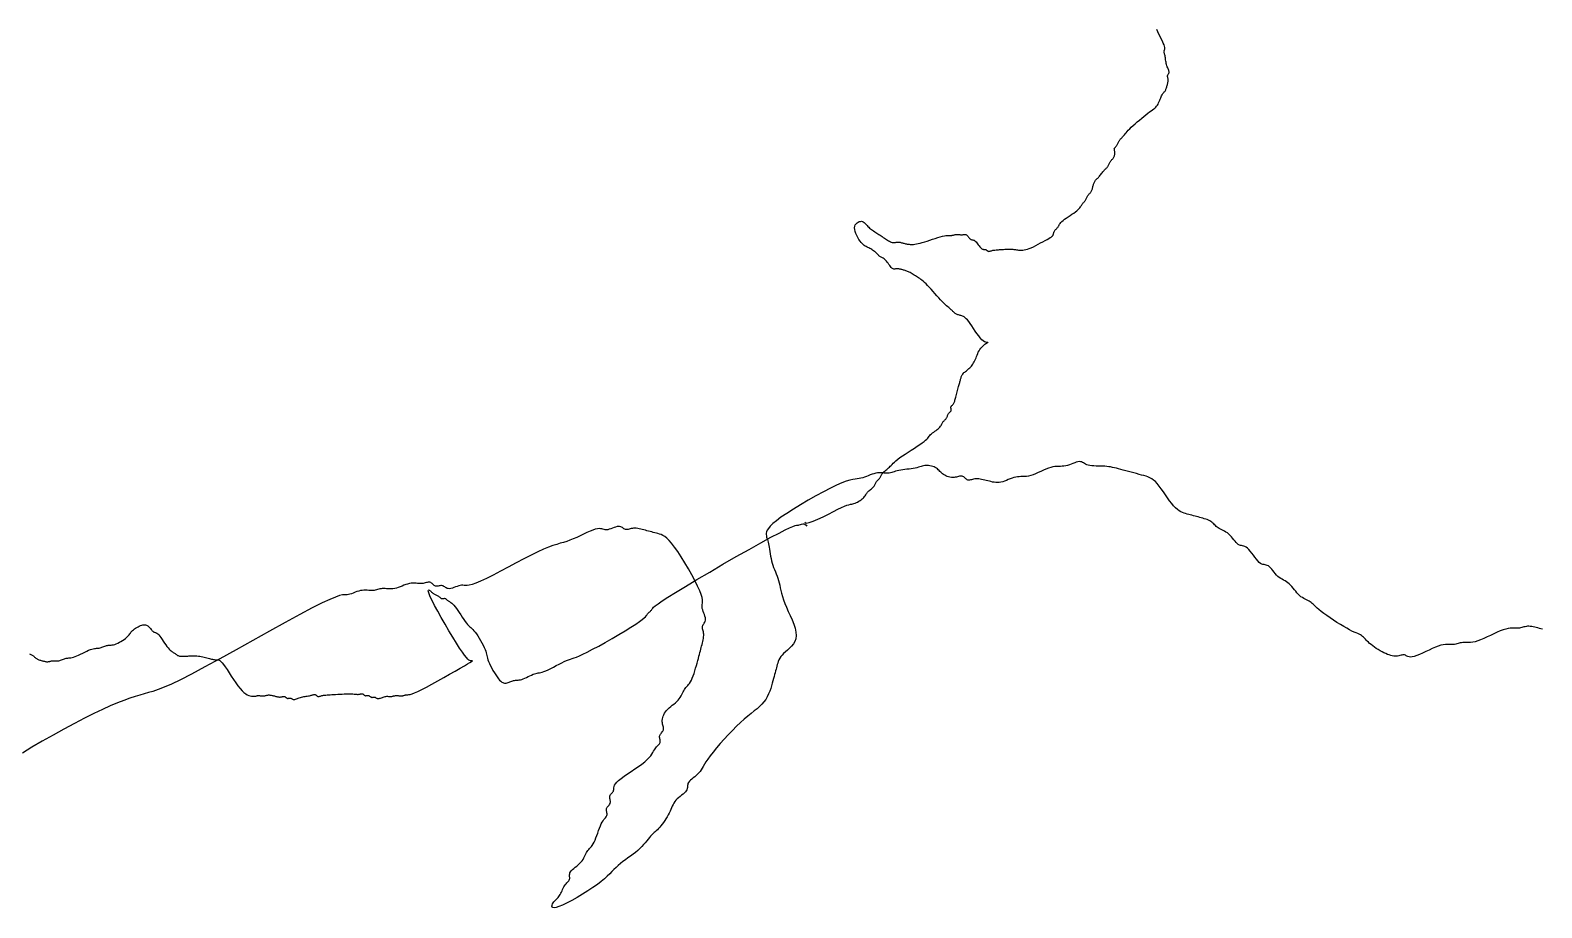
# Model space of a CAD drawing. Header units: metres. Extents: x 99558 to 100592, y 49739 to 50255.
# Drawn here: x 100022.485 to 100023.803, y 50072.395 to 50073.16 of the extents above; entities that cross this region are included whole.
import ezdxf

# ---------------------------------------------------------------- set-up
doc = ezdxf.new("R2010")
doc.units = ezdxf.units.M
doc.header["$MEASUREMENT"] = 0
doc.layers.add('Vegetation', color=100, linetype='Continuous')

# ---------------------------------------------------------------- blocks, each defined once
blk = doc.blocks.new('TREE-01')
for points in [[(5.233, -68.182), (5.321, -68.314), (5.562, -68.415), (5.922, -68.488), (6.367, -68.541), (6.861, -68.577), (7.372, -68.604), (7.863, -68.626), (8.301, -68.649), (8.66, -68.677), (8.943, -68.709), (9.164, -68.745), (9.335, -68.782), (9.469, -68.819), (9.577, -68.855), (9.673, -68.888), (9.769, -68.915), (9.874, -68.937), (9.99, -68.953), (10.111, -68.962), (10.236, -68.965), (10.36, -68.962), (10.482, -68.953), (10.597, -68.937), (10.703, -68.915), (10.797, -68.888), (10.881, -68.855), (10.957, -68.819), (11.028, -68.782), (11.095, -68.745), (11.162, -68.709), (11.231, -68.677), (11.303, -68.649), (11.381, -68.627), (11.463, -68.609), (11.549, -68.595), (11.636, -68.582), (11.724, -68.569), (11.809, -68.555), (11.892, -68.538), (11.97, -68.516), (12.042, -68.488), (12.108, -68.455), (12.17, -68.419), (12.228, -68.382), (12.283, -68.345), (12.336, -68.309), (12.387, -68.277), (12.437, -68.249), (12.487, -68.227), (12.537, -68.209), (12.587, -68.195), (12.637, -68.182), (12.687, -68.17), (12.737, -68.155), (12.787, -68.138), (12.837, -68.116), (12.887, -68.088), (12.938, -68.055), (12.991, -68.02), (13.045, -67.982), (13.103, -67.945), (13.165, -67.91), (13.232, -67.877), (13.304, -67.849), (13.382, -67.827), (13.465, -67.81), (13.554, -67.795), (13.646, -67.782), (13.741, -67.77), (13.839, -67.755), (13.938, -67.738), (14.038, -67.716), (14.139, -67.688), (14.244, -67.655), (14.359, -67.62), (14.488, -67.583), (14.636, -67.545), (14.807, -67.51), (15.006, -67.477), (15.238, -67.449), (15.506, -67.427), (15.8, -67.41), (16.112, -67.395), (16.431, -67.383), (16.746, -67.37), (17.049, -67.356), (17.328, -67.338), (17.573, -67.316), (17.777, -67.288), (17.945, -67.256), (18.083, -67.22), (18.198, -67.183), (18.298, -67.145), (18.389, -67.11), (18.478, -67.077), (18.573, -67.049), (18.679, -67.027), (18.794, -67.01), (18.916, -66.995), (19.04, -66.983), (19.165, -66.97), (19.286, -66.956), (19.402, -66.938), (19.507, -66.916), (19.601, -66.888), (19.684, -66.856), (19.758, -66.82), (19.824, -66.783), (19.884, -66.746), (19.939, -66.71), (19.991, -66.677), (20.041, -66.649), (20.091, -66.627), (20.141, -66.61), (20.191, -66.596), (20.241, -66.583), (20.291, -66.57), (20.341, -66.556), (20.391, -66.538), (20.441, -66.516), (20.491, -66.488), (20.541, -66.456), (20.591, -66.42), (20.641, -66.383), (20.691, -66.346), (20.741, -66.31), (20.791, -66.277), (20.841, -66.25), (20.891, -66.227), (20.94, -66.21), (20.988, -66.196), (21.033, -66.183), (21.075, -66.17), (21.113, -66.156), (21.147, -66.138), (21.175, -66.116), (21.197, -66.088), (21.214, -66.056), (21.229, -66.02), (21.242, -65.983), (21.254, -65.946), (21.269, -65.91), (21.286, -65.878), (21.308, -65.85), (21.336, -65.828), (21.37, -65.81), (21.408, -65.796), (21.45, -65.783), (21.495, -65.77), (21.543, -65.756), (21.592, -65.739), (21.642, -65.716), (21.692, -65.688), (21.743, -65.654), (21.795, -65.613), (21.85, -65.566), (21.908, -65.513), (21.97, -65.454), (22.037, -65.388), (22.109, -65.317), (22.187, -65.239), (22.269, -65.156), (22.355, -65.071), (22.442, -64.983), (22.53, -64.896), (22.615, -64.81), (22.698, -64.728), (22.776, -64.65), (22.848, -64.578), (22.914, -64.512), (22.976, -64.45), (23.034, -64.392), (23.089, -64.337), (23.142, -64.285), (23.193, -64.234), (23.243, -64.184), (23.293, -64.134), (23.344, -64.085), (23.396, -64.037), (23.451, -63.992), (23.509, -63.95), (23.571, -63.912), (23.638, -63.878), (23.71, -63.85), (23.788, -63.828), (23.871, -63.811), (23.959, -63.796), (24.051, -63.784), (24.147, -63.771), (24.244, -63.757), (24.343, -63.739), (24.443, -63.717), (24.543, -63.689), (24.643, -63.655), (24.743, -63.614), (24.844, -63.567), (24.944, -63.514), (25.044, -63.455), (25.144, -63.389), (25.244, -63.317), (25.344, -63.239), (25.445, -63.158), (25.547, -63.075), (25.652, -62.992), (25.76, -62.913), (25.872, -62.839), (25.989, -62.773), (26.111, -62.717), (26.238, -62.673), (26.367, -62.64), (26.493, -62.617), (26.611, -62.601), (26.717, -62.591), (26.805, -62.586), (26.871, -62.584), (26.911, -62.584), (26.922, -62.583), (26.906, -62.577), (26.87, -62.559), (26.82, -62.526), (26.76, -62.47), (26.696, -62.387), (26.633, -62.272), (26.578, -62.118), (26.534, -61.922), (26.5, -61.694), (26.473, -61.442), (26.453, -61.176), (26.435, -60.908), (26.418, -60.646), (26.4, -60.402), (26.378, -60.185), (26.35, -60.003), (26.316, -59.854), (26.278, -59.733), (26.236, -59.635), (26.191, -59.556), (26.143, -59.491), (26.094, -59.436), (26.044, -59.385), (25.994, -59.335), (25.945, -59.285), (25.898, -59.235), (25.852, -59.185), (25.81, -59.135), (25.772, -59.085), (25.739, -59.035), (25.711, -58.985), (25.689, -58.935), (25.671, -58.884), (25.657, -58.832), (25.644, -58.777), (25.631, -58.719), (25.617, -58.657), (25.599, -58.591), (25.577, -58.519), (25.549, -58.44), (25.516, -58.353), (25.478, -58.255), (25.436, -58.144), (25.39, -58.017), (25.343, -57.872), (25.294, -57.707), (25.244, -57.519), (25.194, -57.308), (25.144, -57.077), (25.094, -56.835), (25.044, -56.586), (24.994, -56.337), (24.944, -56.094), (24.894, -55.864), (24.844, -55.653), (24.794, -55.465), (24.743, -55.299), (24.693, -55.152), (24.643, -55.02), (24.593, -54.901), (24.543, -54.791), (24.493, -54.687), (24.443, -54.587), (24.393, -54.487), (24.343, -54.388), (24.293, -54.29), (24.243, -54.195), (24.193, -54.103), (24.143, -54.015), (24.093, -53.931), (24.043, -53.854), (23.993, -53.782), (23.943, -53.715), (23.893, -53.653), (23.843, -53.595), (23.793, -53.54), (23.743, -53.488), (23.693, -53.437), (23.643, -53.387), (23.593, -53.337), (23.543, -53.288), (23.493, -53.241), (23.443, -53.195), (23.393, -53.153), (23.343, -53.115), (23.293, -53.082), (23.243, -53.054), (23.193, -53.031), (23.144, -53.012), (23.096, -52.993), (23.051, -52.97), (23.009, -52.942), (22.971, -52.904), (22.937, -52.853), (22.909, -52.787), (22.887, -52.703), (22.87, -52.605), (22.855, -52.495), (22.842, -52.379), (22.83, -52.259), (22.815, -52.141), (22.798, -52.026), (22.776, -51.921), (22.748, -51.827), (22.715, -51.744), (22.68, -51.67), (22.642, -51.604), (22.605, -51.545), (22.569, -51.49), (22.537, -51.438), (22.509, -51.388), (22.487, -51.338), (22.469, -51.287), (22.455, -51.234), (22.442, -51.179), (22.429, -51.121), (22.415, -51.06), (22.398, -50.993), (22.376, -50.921), (22.348, -50.843), (22.314, -50.761), (22.276, -50.675), (22.234, -50.588), (22.189, -50.501), (22.141, -50.415), (22.092, -50.332), (22.042, -50.255), (21.992, -50.182), (21.943, -50.112), (21.895, -50.04), (21.85, -49.963), (21.808, -49.877), (21.77, -49.777), (21.737, -49.66), (21.708, -49.522), (21.687, -49.36), (21.673, -49.181), (21.669, -48.991), (21.675, -48.797), (21.694, -48.606), (21.727, -48.425), (21.776, -48.261), (21.842, -48.122), (21.926, -48.012), (22.023, -47.931), (22.13, -47.877), (22.242, -47.847), (22.354, -47.839), (22.461, -47.85), (22.559, -47.879), (22.642, -47.922), (22.709, -47.978), (22.759, -48.045), (22.797, -48.121), (22.826, -48.205), (22.848, -48.296), (22.867, -48.391), (22.887, -48.489), (22.909, -48.588), (22.937, -48.688), (22.971, -48.788), (23.009, -48.888), (23.051, -48.988), (23.096, -49.088), (23.144, -49.188), (23.193, -49.288), (23.243, -49.388), (23.293, -49.488), (23.343, -49.588), (23.393, -49.688), (23.443, -49.788), (23.493, -49.888), (23.543, -49.988), (23.593, -50.088), (23.643, -50.188), (23.693, -50.288), (23.743, -50.386), (23.793, -50.481), (23.843, -50.571), (23.893, -50.655), (23.943, -50.732), (23.993, -50.798), (24.043, -50.854), (24.093, -50.899), (24.143, -50.933), (24.193, -50.959), (24.243, -50.979), (24.293, -50.997), (24.343, -51.014), (24.393, -51.032), (24.443, -51.054), (24.493, -51.082), (24.543, -51.116), (24.593, -51.154), (24.643, -51.196), (24.693, -51.241), (24.743, -51.289), (24.794, -51.338), (24.844, -51.388), (24.894, -51.438), (24.945, -51.488), (24.997, -51.538), (25.052, -51.588), (25.11, -51.638), (25.172, -51.688), (25.238, -51.738), (25.31, -51.787), (25.389, -51.837), (25.476, -51.887), (25.574, -51.937), (25.686, -51.987), (25.813, -52.037), (25.958, -52.087), (26.123, -52.137), (26.311, -52.187), (26.522, -52.237), (26.752, -52.287), (26.992, -52.337), (27.237, -52.387), (27.478, -52.437), (27.709, -52.487), (27.922, -52.537), (28.112, -52.587), (28.272, -52.637), (28.405, -52.686), (28.514, -52.734), (28.604, -52.779), (28.678, -52.821), (28.74, -52.859), (28.795, -52.892), (28.846, -52.92), (28.896, -52.943), (28.946, -52.96), (28.996, -52.974), (29.046, -52.987), (29.096, -53), (29.146, -53.014), (29.196, -53.032), (29.246, -53.054), (29.296, -53.082), (29.346, -53.114), (29.396, -53.15), (29.446, -53.187), (29.496, -53.224), (29.546, -53.26), (29.596, -53.292), (29.646, -53.32), (29.696, -53.343), (29.745, -53.361), (29.793, -53.378), (29.838, -53.395), (29.88, -53.416), (29.918, -53.442), (29.952, -53.476), (29.98, -53.52), (30.002, -53.576), (30.019, -53.641), (30.034, -53.712), (30.046, -53.787), (30.059, -53.861), (30.073, -53.933), (30.091, -53.998), (30.113, -54.053), (30.141, -54.098), (30.174, -54.134), (30.209, -54.165), (30.246, -54.195), (30.284, -54.229), (30.319, -54.269), (30.352, -54.32), (30.38, -54.387), (30.402, -54.47), (30.419, -54.568), (30.434, -54.675), (30.447, -54.787), (30.459, -54.898), (30.474, -55.005), (30.491, -55.103), (30.513, -55.186), (30.541, -55.253), (30.574, -55.303), (30.609, -55.341), (30.647, -55.37), (30.684, -55.392), (30.72, -55.411), (30.752, -55.431), (30.78, -55.453), (30.802, -55.481), (30.82, -55.513), (30.834, -55.549), (30.847, -55.586), (30.86, -55.624), (30.874, -55.659), (30.891, -55.692), (30.914, -55.72), (30.942, -55.742), (30.976, -55.759), (31.017, -55.773), (31.064, -55.786), (31.117, -55.799), (31.176, -55.813), (31.242, -55.831), (31.314, -55.853), (31.392, -55.881), (31.475, -55.914), (31.563, -55.952), (31.656, -55.995), (31.751, -56.04), (31.848, -56.087), (31.948, -56.136), (32.047, -56.186), (32.147, -56.236), (32.247, -56.286), (32.344, -56.336), (32.439, -56.386), (32.531, -56.436), (32.62, -56.486), (32.703, -56.536), (32.781, -56.586), (32.853, -56.636), (32.921, -56.686), (32.985, -56.736), (33.048, -56.786), (33.111, -56.836), (33.175, -56.886), (33.243, -56.936), (33.315, -56.986), (33.393, -57.036), (33.481, -57.085), (33.579, -57.132), (33.69, -57.177), (33.817, -57.22), (33.962, -57.258), (34.127, -57.291), (34.315, -57.319), (34.527, -57.341), (34.755, -57.358), (34.993, -57.369), (35.233, -57.377), (35.466, -57.382), (35.685, -57.385), (35.882, -57.386), (36.05, -57.386), (36.182, -57.386), (36.282, -57.385), (36.356, -57.382), (36.408, -57.377), (36.445, -57.369), (36.472, -57.358), (36.494, -57.341), (36.517, -57.319), (36.545, -57.291), (36.578, -57.259), (36.616, -57.223), (36.658, -57.186), (36.704, -57.149), (36.751, -57.113), (36.8, -57.08), (36.85, -57.053), (36.9, -57.03), (36.95, -57.013), (37, -56.999), (37.05, -56.986), (37.1, -56.973), (37.15, -56.959), (37.2, -56.941), (37.25, -56.919), (37.301, -56.891), (37.355, -56.859), (37.414, -56.823), (37.484, -56.786), (37.566, -56.749), (37.663, -56.713), (37.779, -56.68), (37.917, -56.653), (38.079, -56.63), (38.259, -56.613), (38.452, -56.599), (38.651, -56.586), (38.85, -56.573), (39.043, -56.559), (39.223, -56.541), (39.385, -56.519), (39.523, -56.491), (39.639, -56.459), (39.737, -56.423), (39.818, -56.386), (39.888, -56.349), (39.948, -56.313), (40.001, -56.281), (40.052, -56.253), (40.102, -56.231), (40.152, -56.213), (40.202, -56.199), (40.252, -56.186), (40.302, -56.173), (40.352, -56.159), (40.402, -56.142), (40.452, -56.119), (40.502, -56.092), (40.552, -56.059), (40.602, -56.023), (40.652, -55.986), (40.702, -55.949), (40.752, -55.913), (40.802, -55.881), (40.852, -55.853), (40.902, -55.831), (40.952, -55.813), (41.002, -55.799), (41.052, -55.786), (41.102, -55.773), (41.152, -55.759), (41.202, -55.742), (41.252, -55.72), (41.302, -55.692), (41.353, -55.658), (41.403, -55.62), (41.453, -55.578), (41.503, -55.533), (41.553, -55.485), (41.603, -55.436), (41.653, -55.386), (41.703, -55.337), (41.753, -55.287), (41.803, -55.24), (41.853, -55.195), (41.903, -55.153), (41.953, -55.115), (42.003, -55.081), (42.053, -55.053), (42.103, -55.031), (42.154, -55.014), (42.206, -54.999), (42.261, -54.986), (42.319, -54.974), (42.381, -54.959), (42.448, -54.942), (42.52, -54.92), (42.598, -54.892), (42.68, -54.859), (42.766, -54.824), (42.853, -54.787), (42.941, -54.749), (43.026, -54.714), (43.109, -54.681), (43.187, -54.653), (43.259, -54.631), (43.325, -54.614), (43.387, -54.599), (43.445, -54.587), (43.5, -54.574), (43.553, -54.56), (43.604, -54.542), (43.654, -54.52), (43.704, -54.492), (43.754, -54.46), (43.804, -54.424), (43.854, -54.387), (43.904, -54.349), (43.954, -54.314), (44.004, -54.281), (44.054, -54.253), (44.104, -54.231), (44.154, -54.214), (44.204, -54.199), (44.254, -54.187), (44.304, -54.174), (44.354, -54.16), (44.404, -54.142), (44.454, -54.12), (44.504, -54.092), (44.553, -54.059), (44.601, -54.021), (44.646, -53.978), (44.688, -53.933), (44.726, -53.886), (44.76, -53.837), (44.788, -53.787), (44.81, -53.737), (44.827, -53.688), (44.842, -53.64), (44.854, -53.595), (44.867, -53.553), (44.882, -53.515), (44.899, -53.482), (44.921, -53.454), (44.949, -53.432), (44.983, -53.414), (45.021, -53.4), (45.063, -53.387), (45.108, -53.374), (45.156, -53.36), (45.205, -53.342), (45.255, -53.32), (45.305, -53.292), (45.355, -53.26), (45.405, -53.224), (45.455, -53.187), (45.505, -53.15), (45.555, -53.114), (45.605, -53.082), (45.655, -53.054), (45.705, -53.032), (45.756, -53.014), (45.808, -53), (45.863, -52.987), (45.921, -52.974), (45.983, -52.96), (46.05, -52.943), (46.122, -52.92), (46.2, -52.892), (46.287, -52.859), (46.386, -52.821), (46.497, -52.779), (46.624, -52.734), (46.769, -52.686), (46.934, -52.637), (47.122, -52.587), (47.334, -52.537), (47.564, -52.488), (47.807, -52.441), (48.056, -52.396), (48.305, -52.354), (48.548, -52.315), (48.778, -52.282), (48.99, -52.254), (49.178, -52.232), (49.344, -52.213), (49.492, -52.197), (49.624, -52.179), (49.743, -52.158), (49.853, -52.132), (49.957, -52.098), (50.057, -52.054), (50.157, -51.998), (50.256, -51.933), (50.354, -51.862), (50.449, -51.787), (50.541, -51.713), (50.629, -51.642), (50.713, -51.577), (50.791, -51.521), (50.863, -51.477), (50.93, -51.443), (50.991, -51.417), (51.049, -51.396), (51.104, -51.378), (51.157, -51.362), (51.208, -51.343), (51.258, -51.321), (51.308, -51.293), (51.358, -51.26), (51.408, -51.221), (51.458, -51.179), (51.508, -51.134), (51.558, -51.087), (51.608, -51.038), (51.658, -50.988), (51.708, -50.938), (51.757, -50.888), (51.805, -50.838), (51.85, -50.788), (51.892, -50.738), (51.93, -50.688), (51.964, -50.638), (51.992, -50.588), (52.014, -50.538), (52.031, -50.489), (52.046, -50.441), (52.058, -50.396), (52.071, -50.354), (52.085, -50.316), (52.103, -50.283), (52.125, -50.255), (52.153, -50.232), (52.185, -50.214), (52.221, -50.197), (52.258, -50.18), (52.296, -50.159), (52.331, -50.133), (52.364, -50.099), (52.392, -50.055), (52.414, -49.999), (52.431, -49.932), (52.446, -49.856), (52.459, -49.771), (52.471, -49.681), (52.486, -49.586), (52.503, -49.488), (52.525, -49.388), (52.553, -49.288), (52.586, -49.189), (52.621, -49.092), (52.659, -48.997), (52.696, -48.905), (52.732, -48.817), (52.764, -48.733), (52.792, -48.655), (52.814, -48.583), (52.832, -48.518), (52.846, -48.458), (52.859, -48.405), (52.872, -48.358), (52.886, -48.318), (52.903, -48.283), (52.925, -48.255), (52.953, -48.232), (52.986, -48.21), (53.022, -48.184), (53.059, -48.147), (53.096, -48.095), (53.132, -48.021), (53.164, -47.921), (53.192, -47.789), (53.214, -47.621), (53.232, -47.425), (53.246, -47.209), (53.259, -46.981), (53.272, -46.749), (53.286, -46.524), (53.304, -46.312)], [(56.161, 51.28), (56.111, 51.33), (56.061, 51.38), (56.01, 51.43), (55.96, 51.479), (55.91, 51.527), (55.86, 51.572), (55.81, 51.614), (55.76, 51.652), (55.71, 51.685), (55.66, 51.713), (55.61, 51.735), (55.56, 51.753), (55.51, 51.767), (55.46, 51.78), (55.41, 51.793), (55.36, 51.807), (55.31, 51.824), (55.26, 51.847), (55.21, 51.874), (55.157, 51.907), (55.099, 51.943), (55.035, 51.98), (54.961, 52.017), (54.876, 52.053), (54.776, 52.085), (54.66, 52.113), (54.526, 52.135), (54.378, 52.153), (54.221, 52.167), (54.059, 52.18), (53.898, 52.193), (53.741, 52.207), (53.593, 52.224), (53.459, 52.246), (53.343, 52.274), (53.243, 52.307), (53.158, 52.343), (53.084, 52.38), (53.019, 52.417), (52.962, 52.453), (52.909, 52.485), (52.859, 52.513), (52.809, 52.535), (52.759, 52.553), (52.709, 52.567), (52.659, 52.58), (52.609, 52.592), (52.559, 52.607), (52.509, 52.624), (52.459, 52.646), (52.408, 52.674), (52.355, 52.707), (52.298, 52.742), (52.233, 52.78), (52.16, 52.817), (52.074, 52.853), (51.974, 52.885), (51.858, 52.913), (51.725, 52.935), (51.578, 52.952), (51.423, 52.967), (51.266, 52.98), (51.112, 52.992), (50.967, 53.007), (50.836, 53.024), (50.724, 53.046), (50.636, 53.074), (50.569, 53.107), (50.519, 53.142), (50.482, 53.18), (50.455, 53.217), (50.434, 53.252), (50.413, 53.285), (50.391, 53.313), (50.363, 53.335), (50.329, 53.352), (50.291, 53.367), (50.249, 53.379), (50.204, 53.392), (50.156, 53.407), (50.107, 53.424), (50.057, 53.446), (50.007, 53.474), (49.957, 53.509), (49.907, 53.549), (49.857, 53.596), (49.807, 53.649), (49.757, 53.709), (49.707, 53.774), (49.657, 53.846), (49.607, 53.924), (49.558, 54.006), (49.51, 54.092), (49.465, 54.179), (49.423, 54.266), (49.385, 54.352), (49.352, 54.435), (49.324, 54.512), (49.301, 54.584), (49.284, 54.651), (49.27, 54.713), (49.257, 54.771), (49.244, 54.825), (49.23, 54.878), (49.212, 54.929), (49.19, 54.979), (49.162, 55.029), (49.128, 55.082), (49.087, 55.139), (49.04, 55.204), (48.987, 55.278), (48.927, 55.363), (48.862, 55.463), (48.79, 55.579), (48.712, 55.712), (48.63, 55.86), (48.547, 56.017), (48.465, 56.179), (48.385, 56.34), (48.312, 56.497), (48.245, 56.645), (48.19, 56.778), (48.145, 56.894), (48.111, 56.994), (48.085, 57.079), (48.065, 57.153), (48.047, 57.218), (48.03, 57.275), (48.012, 57.328), (47.989, 57.378), (47.962, 57.428), (47.929, 57.479), (47.893, 57.532), (47.856, 57.586), (47.819, 57.644), (47.783, 57.706), (47.751, 57.773), (47.723, 57.845), (47.701, 57.923), (47.683, 58.005), (47.669, 58.091), (47.656, 58.178), (47.643, 58.265), (47.629, 58.351), (47.611, 58.433), (47.589, 58.511), (47.561, 58.583), (47.529, 58.651), (47.493, 58.715), (47.456, 58.778), (47.419, 58.84), (47.383, 58.905), (47.35, 58.972), (47.322, 59.044), (47.3, 59.122), (47.283, 59.204), (47.268, 59.287), (47.256, 59.369), (47.243, 59.448), (47.229, 59.522), (47.211, 59.588), (47.189, 59.644), (47.161, 59.689), (47.129, 59.724), (47.093, 59.755), (47.056, 59.786), (47.018, 59.819), (46.983, 59.86), (46.95, 59.911), (46.922, 59.977), (46.9, 60.061), (46.883, 60.159), (46.868, 60.266), (46.856, 60.377), (46.843, 60.489), (46.828, 60.596), (46.811, 60.694), (46.789, 60.777), (46.761, 60.843), (46.728, 60.895), (46.693, 60.935), (46.655, 60.969), (46.618, 60.999), (46.582, 61.03), (46.55, 61.066), (46.522, 61.11), (46.5, 61.166), (46.482, 61.232), (46.468, 61.306), (46.455, 61.385), (46.443, 61.468), (46.428, 61.551), (46.411, 61.632), (46.389, 61.71), (46.361, 61.782), (46.328, 61.849), (46.292, 61.91), (46.255, 61.968), (46.218, 62.023), (46.182, 62.076), (46.15, 62.127), (46.122, 62.177), (46.1, 62.227), (46.082, 62.277), (46.068, 62.327), (46.055, 62.377), (46.042, 62.427), (46.028, 62.477), (46.011, 62.527), (45.988, 62.577), (45.96, 62.627), (45.927, 62.677), (45.889, 62.726), (45.847, 62.776), (45.801, 62.826), (45.754, 62.876), (45.705, 62.926), (45.655, 62.976), (45.605, 63.026), (45.555, 63.076), (45.505, 63.126), (45.455, 63.176), (45.405, 63.226), (45.355, 63.276), (45.305, 63.326), (45.255, 63.376), (45.205, 63.427), (45.156, 63.479), (45.108, 63.537), (45.063, 63.601), (45.021, 63.675), (44.983, 63.761), (44.949, 63.86), (44.921, 63.976), (44.899, 64.11), (44.882, 64.257), (44.867, 64.414), (44.854, 64.576), (44.842, 64.738), (44.827, 64.895), (44.81, 65.042), (44.788, 65.176), (44.76, 65.292), (44.725, 65.392), (44.685, 65.48), (44.638, 65.559), (44.584, 65.631), (44.525, 65.701), (44.459, 65.77), (44.387, 65.842), (44.31, 65.92), (44.227, 66.003), (44.141, 66.088), (44.054, 66.175), (43.967, 66.263), (43.881, 66.348), (43.798, 66.431), (43.72, 66.509), (43.648, 66.581), (43.581, 66.647), (43.516, 66.709), (43.454, 66.767), (43.391, 66.822), (43.327, 66.874), (43.259, 66.925), (43.187, 66.975), (43.109, 67.025), (43.027, 67.075), (42.944, 67.125), (42.862, 67.175), (42.782, 67.225), (42.708, 67.275), (42.642, 67.325), (42.587, 67.375), (42.542, 67.425), (42.507, 67.474), (42.479, 67.521), (42.453, 67.567), (42.428, 67.609), (42.399, 67.647), (42.364, 67.68), (42.32, 67.708), (42.264, 67.73), (42.198, 67.748), (42.124, 67.762), (42.045, 67.775), (41.962, 67.788), (41.879, 67.802), (41.797, 67.819), (41.719, 67.842), (41.647, 67.869), (41.579, 67.902), (41.512, 67.938), (41.444, 67.975), (41.373, 68.012), (41.297, 68.048), (41.213, 68.08), (41.119, 68.108), (41.013, 68.13), (40.898, 68.148), (40.777, 68.162), (40.652, 68.175), (40.528, 68.188), (40.406, 68.202), (40.291, 68.219), (40.185, 68.241), (40.091, 68.269), (40.007, 68.302), (39.931, 68.337), (39.86, 68.375), (39.792, 68.412), (39.726, 68.448), (39.657, 68.48), (39.585, 68.508), (39.507, 68.53), (39.424, 68.548), (39.339, 68.562), (39.251, 68.575), (39.164, 68.587), (39.078, 68.602), (38.996, 68.619), (38.918, 68.641), (38.846, 68.669), (38.779, 68.703), (38.717, 68.741), (38.659, 68.783), (38.605, 68.828), (38.552, 68.876), (38.501, 68.925), (38.451, 68.975), (38.401, 69.024), (38.351, 69.073), (38.301, 69.121), (38.251, 69.166), (38.201, 69.208), (38.151, 69.246), (38.101, 69.28), (38.051, 69.308), (38.001, 69.33), (37.952, 69.347), (37.904, 69.362), (37.859, 69.374), (37.817, 69.387), (37.779, 69.401), (37.745, 69.419), (37.717, 69.441), (37.695, 69.469), (37.678, 69.501), (37.663, 69.537), (37.651, 69.574), (37.638, 69.612), (37.623, 69.647), (37.606, 69.68), (37.584, 69.708), (37.556, 69.73), (37.522, 69.747), (37.484, 69.762), (37.442, 69.774), (37.397, 69.787), (37.349, 69.801), (37.3, 69.819), (37.25, 69.841), (37.2, 69.869), (37.151, 69.902), (37.104, 69.941), (37.059, 69.983), (37.016, 70.028), (36.978, 70.075), (36.945, 70.124), (36.917, 70.174), (36.895, 70.224), (36.877, 70.274), (36.863, 70.324), (36.85, 70.374), (36.837, 70.424), (36.823, 70.474), (36.806, 70.524), (36.783, 70.574), (36.755, 70.624), (36.722, 70.673), (36.684, 70.72), (36.642, 70.766), (36.596, 70.808), (36.549, 70.846), (36.5, 70.879), (36.45, 70.907), (36.4, 70.929), (36.349, 70.947), (36.296, 70.961), (36.241, 70.974), (36.183, 70.987), (36.122, 71.001), (36.055, 71.018), (35.983, 71.041), (35.905, 71.068), (35.822, 71.101), (35.737, 71.137), (35.649, 71.174), (35.562, 71.211), (35.476, 71.247), (35.394, 71.279), (35.316, 71.307), (35.244, 71.329), (35.177, 71.347), (35.115, 71.361), (35.057, 71.374), (35.003, 71.387), (34.95, 71.401), (34.899, 71.418), (34.849, 71.44), (34.799, 71.468), (34.748, 71.501), (34.695, 71.536), (34.641, 71.574), (34.583, 71.611), (34.521, 71.647), (34.454, 71.679), (34.382, 71.707), (34.304, 71.729), (34.222, 71.747), (34.136, 71.761), (34.049, 71.774), (33.961, 71.786), (33.876, 71.801), (33.793, 71.818), (33.715, 71.84), (33.642, 71.868), (33.567, 71.901), (33.483, 71.936), (33.382, 71.974), (33.255, 72.011), (33.096, 72.046), (32.896, 72.079), (32.648, 72.107), (32.347, 72.129), (32.004, 72.144), (31.632, 72.154), (31.247, 72.157), (30.862, 72.154), (30.49, 72.144), (30.147, 72.129), (29.846, 72.107), (29.598, 72.079), (29.4, 72.045), (29.246, 72.007), (29.129, 71.965), (29.044, 71.92), (28.983, 71.873), (28.942, 71.824), (28.912, 71.774), (28.89, 71.724), (28.873, 71.673), (28.858, 71.62), (28.846, 71.565), (28.833, 71.507), (28.819, 71.446), (28.801, 71.379), (28.779, 71.307), (28.751, 71.229), (28.719, 71.146), (28.683, 71.058), (28.646, 70.966), (28.608, 70.87), (28.573, 70.773), (28.54, 70.674), (28.512, 70.574), (28.49, 70.474), (28.473, 70.374), (28.458, 70.274), (28.446, 70.174), (28.433, 70.074), (28.418, 69.974), (28.401, 69.874), (28.379, 69.774), (28.351, 69.674), (28.318, 69.571), (28.283, 69.464), (28.245, 69.349), (28.208, 69.226), (28.172, 69.09), (28.14, 68.941), (28.112, 68.775), (28.09, 68.591), (28.07, 68.396), (28.051, 68.194), (28.029, 67.992), (28, 67.796), (27.962, 67.612), (27.911, 67.448), (27.845, 67.308), (27.761, 67.198), (27.663, 67.115), (27.553, 67.053), (27.437, 67.008), (27.317, 66.976), (27.198, 66.952), (27.084, 66.931), (26.978, 66.909), (26.884, 66.881), (26.801, 66.847), (26.727, 66.809), (26.661, 66.767), (26.602, 66.722), (26.547, 66.674), (26.495, 66.625), (26.444, 66.575), (26.394, 66.525), (26.343, 66.474), (26.291, 66.422), (26.236, 66.367), (26.178, 66.309), (26.116, 66.247), (26.05, 66.181), (25.977, 66.109), (25.899, 66.031), (25.815, 65.949), (25.724, 65.866), (25.627, 65.784), (25.524, 65.705), (25.415, 65.631), (25.299, 65.565), (25.177, 65.509), (25.049, 65.465), (24.912, 65.43), (24.767, 65.401), (24.61, 65.376), (24.441, 65.35), (24.258, 65.322), (24.059, 65.287), (23.843, 65.242), (23.61, 65.187), (23.364, 65.121), (23.111, 65.047), (22.859, 64.967), (22.613, 64.885), (22.38, 64.802), (22.165, 64.72), (21.975, 64.643), (21.815, 64.571), (21.681, 64.505), (21.57, 64.446), (21.475, 64.393), (21.393, 64.346), (21.319, 64.305), (21.248, 64.271), (21.175, 64.243), (21.097, 64.221), (21.015, 64.203), (20.932, 64.189), (20.85, 64.176), (20.77, 64.163), (20.696, 64.149), (20.63, 64.132), (20.575, 64.109), (20.53, 64.082), (20.495, 64.049), (20.467, 64.013), (20.441, 63.976), (20.416, 63.939), (20.387, 63.903), (20.352, 63.871), (20.308, 63.843), (20.252, 63.821), (20.186, 63.803), (20.112, 63.789), (20.033, 63.776), (19.95, 63.763), (19.867, 63.749), (19.785, 63.732), (19.707, 63.71), (19.635, 63.682), (19.568, 63.648), (19.503, 63.61), (19.441, 63.568), (19.378, 63.523), (19.313, 63.475), (19.246, 63.426), (19.174, 63.376), (19.096, 63.326), (19.013, 63.277), (18.928, 63.23), (18.84, 63.185), (18.753, 63.143), (18.667, 63.105), (18.585, 63.071), (18.507, 63.043), (18.435, 63.021), (18.367, 63.003), (18.303, 62.989), (18.24, 62.976), (18.177, 62.964), (18.113, 62.949), (18.045, 62.932), (17.973, 62.91), (17.895, 62.882), (17.811, 62.849), (17.72, 62.814), (17.623, 62.776), (17.52, 62.739), (17.41, 62.704), (17.295, 62.671), (17.173, 62.643), (17.045, 62.621), (16.912, 62.604), (16.776, 62.589), (16.639, 62.577), (16.502, 62.564), (16.366, 62.549), (16.233, 62.532), (16.105, 62.51), (15.983, 62.482), (15.862, 62.45), (15.737, 62.414), (15.605, 62.377), (15.461, 62.339), (15.299, 62.304), (15.115, 62.271), (14.905, 62.243), (14.666, 62.221), (14.406, 62.206), (14.134, 62.196), (13.863, 62.193), (13.6, 62.196), (13.357, 62.206), (13.144, 62.221), (12.97, 62.243), (12.844, 62.271), (12.762, 62.304), (12.717, 62.339), (12.704, 62.377), (12.715, 62.414), (12.745, 62.45), (12.788, 62.482), (12.837, 62.51), (12.887, 62.532), (12.937, 62.549), (12.987, 62.564), (13.037, 62.577), (13.087, 62.589), (13.137, 62.604), (13.187, 62.621), (13.237, 62.643), (13.287, 62.671), (13.337, 62.704), (13.387, 62.739), (13.437, 62.776), (13.487, 62.814), (13.537, 62.849), (13.587, 62.882), (13.637, 62.91), (13.687, 62.932), (13.736, 62.949), (13.784, 62.964), (13.829, 62.976), (13.871, 62.989), (13.909, 63.003), (13.943, 63.021), (13.971, 63.043), (13.993, 63.071), (14.012, 63.103), (14.028, 63.139), (14.046, 63.176), (14.067, 63.214), (14.093, 63.249), (14.127, 63.282), (14.171, 63.31), (14.227, 63.332), (14.293, 63.349), (14.367, 63.364), (14.446, 63.376), (14.529, 63.389), (14.612, 63.403), (14.694, 63.421), (14.771, 63.443), (14.843, 63.471), (14.91, 63.503), (14.972, 63.539), (15.03, 63.576), (15.085, 63.613), (15.137, 63.649), (15.188, 63.682), (15.238, 63.71), (15.288, 63.732), (15.339, 63.75), (15.392, 63.767), (15.447, 63.784), (15.505, 63.805), (15.567, 63.831), (15.633, 63.865), (15.705, 63.909), (15.783, 63.965), (15.866, 64.03), (15.951, 64.102), (16.039, 64.176), (16.126, 64.25), (16.212, 64.322), (16.294, 64.387), (16.372, 64.443), (16.444, 64.487), (16.51, 64.521), (16.569, 64.547), (16.622, 64.568), (16.669, 64.585), (16.71, 64.602), (16.744, 64.62), (16.772, 64.643), (16.795, 64.67), (16.812, 64.703), (16.826, 64.739), (16.839, 64.776), (16.852, 64.813), (16.866, 64.849), (16.884, 64.881), (16.906, 64.909), (16.934, 64.931), (16.966, 64.949), (17.002, 64.963), (17.039, 64.976), (17.077, 64.989), (17.112, 65.003), (17.145, 65.02), (17.173, 65.042), (17.195, 65.07), (17.212, 65.103), (17.227, 65.138), (17.239, 65.176), (17.252, 65.213), (17.267, 65.249), (17.284, 65.281), (17.306, 65.309), (17.334, 65.331), (17.367, 65.349), (17.402, 65.363), (17.44, 65.376), (17.477, 65.388), (17.512, 65.403), (17.545, 65.42), (17.573, 65.442), (17.596, 65.47), (17.617, 65.503), (17.641, 65.538), (17.673, 65.576), (17.718, 65.613), (17.779, 65.648), (17.863, 65.681), (17.973, 65.709), (18.113, 65.731), (18.276, 65.748), (18.457, 65.763), (18.649, 65.776), (18.843, 65.788), (19.033, 65.803), (19.212, 65.82), (19.374, 65.842), (19.512, 65.87), (19.628, 65.903), (19.726, 65.938), (19.807, 65.975), (19.877, 66.013), (19.937, 66.048), (19.99, 66.081), (20.041, 66.109), (20.091, 66.131), (20.14, 66.148), (20.187, 66.163), (20.233, 66.175), (20.275, 66.188), (20.313, 66.202), (20.346, 66.22), (20.374, 66.242), (20.397, 66.27), (20.414, 66.302), (20.428, 66.338), (20.441, 66.375), (20.454, 66.413), (20.468, 66.448), (20.486, 66.481), (20.508, 66.509), (20.536, 66.531), (20.568, 66.548), (20.604, 66.563), (20.641, 66.575), (20.679, 66.588), (20.714, 66.602), (20.747, 66.62), (20.775, 66.642), (20.797, 66.67), (20.814, 66.703), (20.829, 66.742), (20.841, 66.784), (20.854, 66.829), (20.868, 66.876), (20.886, 66.925), (20.908, 66.975), (20.936, 67.025), (20.971, 67.074), (21.011, 67.122), (21.058, 67.167), (21.111, 67.209), (21.171, 67.247), (21.236, 67.28), (21.308, 67.308), (21.386, 67.331), (21.469, 67.348), (21.555, 67.362), (21.642, 67.375), (21.729, 67.388), (21.815, 67.402), (21.897, 67.42), (21.975, 67.442), (22.047, 67.47), (22.114, 67.502), (22.176, 67.538), (22.234, 67.575), (22.289, 67.612), (22.341, 67.648), (22.392, 67.68), (22.442, 67.708), (22.492, 67.731), (22.543, 67.749), (22.596, 67.766), (22.651, 67.783), (22.709, 67.804), (22.771, 67.83), (22.837, 67.864), (22.909, 67.908), (22.987, 67.964), (23.07, 68.03), (23.155, 68.104), (23.243, 68.183), (23.33, 68.266), (23.416, 68.349), (23.498, 68.43), (23.576, 68.508), (23.648, 68.58), (23.715, 68.647), (23.777, 68.708), (23.835, 68.766), (23.89, 68.821), (23.942, 68.874), (23.993, 68.924), (24.043, 68.975), (24.093, 69.025), (24.142, 69.075), (24.19, 69.124), (24.235, 69.174), (24.277, 69.224), (24.315, 69.274), (24.349, 69.324), (24.377, 69.374), (24.399, 69.424), (24.416, 69.473), (24.431, 69.521), (24.443, 69.566), (24.456, 69.608), (24.47, 69.646), (24.488, 69.68), (24.51, 69.708), (24.538, 69.73), (24.57, 69.748), (24.606, 69.765), (24.643, 69.783), (24.681, 69.803), (24.716, 69.829), (24.749, 69.863), (24.777, 69.908), (24.799, 69.963), (24.816, 70.028), (24.831, 70.1), (24.844, 70.174), (24.856, 70.249), (24.871, 70.32), (24.888, 70.385), (24.91, 70.441), (24.938, 70.486), (24.971, 70.526), (25.006, 70.57), (25.044, 70.624), (25.081, 70.697), (25.117, 70.797), (25.149, 70.931), (25.177, 71.107), (25.199, 71.33), (25.215, 71.591), (25.224, 71.879), (25.227, 72.182), (25.224, 72.488), (25.215, 72.785), (25.199, 73.062), (25.177, 73.307), (25.149, 73.51), (25.116, 73.676), (25.077, 73.809), (25.035, 73.915), (24.99, 73.998), (24.943, 74.066), (24.893, 74.122), (24.844, 74.173), (24.794, 74.223), (24.743, 74.273), (24.693, 74.323), (24.643, 74.373), (24.593, 74.423), (24.543, 74.473), (24.493, 74.523), (24.443, 74.573), (24.393, 74.623), (24.343, 74.672), (24.293, 74.719), (24.243, 74.764), (24.193, 74.806), (24.143, 74.845), (24.093, 74.878), (24.043, 74.906), (23.993, 74.928), (23.944, 74.946), (23.897, 74.96), (23.851, 74.973), (23.809, 74.985), (23.771, 75), (23.738, 75.017), (23.71, 75.039), (23.687, 75.067), (23.669, 75.1), (23.652, 75.135), (23.635, 75.173), (23.614, 75.21), (23.588, 75.245), (23.554, 75.278), (23.509, 75.306), (23.454, 75.328), (23.389, 75.345), (23.317, 75.36), (23.243, 75.373), (23.168, 75.385), (23.097, 75.4), (23.032, 75.417), (22.976, 75.439), (22.931, 75.467), (22.895, 75.5), (22.861, 75.535), (22.826, 75.572), (22.784, 75.61), (22.732, 75.645), (22.664, 75.678), (22.576, 75.706), (22.464, 75.728), (22.332, 75.745), (22.184, 75.76), (22.025, 75.772), (21.86, 75.785), (21.694, 75.799), (21.531, 75.817), (21.375, 75.839), (21.23, 75.867), (21.089, 75.899), (20.946, 75.935), (20.791, 75.972), (20.618, 76.01), (20.418, 76.045), (20.184, 76.078), (19.908, 76.106), (19.585, 76.128), (19.226, 76.145), (18.845, 76.16), (18.457, 76.172), (18.074, 76.185), (17.713, 76.199), (17.385, 76.217), (17.106, 76.239), (16.886, 76.267), (16.718, 76.299), (16.595, 76.335), (16.506, 76.372), (16.442, 76.409), (16.393, 76.445), (16.351, 76.478), (16.306, 76.505), (16.25, 76.528), (16.185, 76.545), (16.113, 76.559), (16.039, 76.572), (15.964, 76.585), (15.893, 76.599), (15.828, 76.617), (15.772, 76.639), (15.728, 76.667), (15.694, 76.699), (15.668, 76.735), (15.647, 76.772), (15.629, 76.809), (15.612, 76.845), (15.594, 76.878), (15.572, 76.905), (15.544, 76.927), (15.511, 76.945), (15.476, 76.959), (15.438, 76.972), (15.401, 76.985), (15.365, 76.999), (15.333, 77.017), (15.305, 77.039), (15.283, 77.067), (15.265, 77.099), (15.251, 77.135), (15.238, 77.172), (15.226, 77.209), (15.211, 77.245), (15.194, 77.277), (15.172, 77.305), (15.144, 77.327), (15.11, 77.345), (15.072, 77.359), (15.03, 77.372), (14.985, 77.385), (14.937, 77.399), (14.888, 77.416), (14.838, 77.439), (14.788, 77.466), (14.737, 77.499), (14.685, 77.535), (14.63, 77.572), (14.572, 77.609), (14.51, 77.645), (14.443, 77.677), (14.371, 77.705), (14.293, 77.727), (14.211, 77.745), (14.125, 77.759), (14.038, 77.772), (13.95, 77.785), (13.865, 77.799), (13.782, 77.816), (13.704, 77.838), (13.632, 77.866), (13.566, 77.899), (13.504, 77.934), (13.446, 77.972), (13.391, 78.009), (13.338, 78.045), (13.287, 78.077), (13.237, 78.105), (13.187, 78.127), (13.137, 78.145), (13.087, 78.159), (13.037, 78.172), (12.987, 78.184), (12.937, 78.199), (12.887, 78.216), (12.837, 78.238), (12.787, 78.266), (12.736, 78.299), (12.683, 78.334), (12.629, 78.372), (12.571, 78.409), (12.509, 78.444), (12.442, 78.477), (12.37, 78.505), (12.292, 78.527), (12.211, 78.544), (12.127, 78.559), (12.045, 78.572), (11.966, 78.584), (11.892, 78.599), (11.826, 78.616), (11.77, 78.638), (11.723, 78.666), (11.67, 78.699), (11.592, 78.734), (11.47, 78.771), (11.285, 78.809), (11.019, 78.844), (10.654, 78.877), (10.169, 78.905), (9.555, 78.927), (8.837, 78.944), (8.047, 78.959), (7.217, 78.971), (6.382, 78.984), (5.573, 78.998), (4.823, 79.016), (4.166, 79.038), (3.625, 79.066), (3.19, 79.099), (2.843, 79.138), (2.565, 79.18), (2.337, 79.225), (2.14, 79.272), (1.955, 79.321), (1.764, 79.371), (1.551, 79.421), (1.311, 79.47), (1.041, 79.518), (0.739, 79.563), (0.402, 79.605), (0.029, 79.643), (-0.383, 79.677), (-0.837, 79.704), (-1.332, 79.726), (-1.855, 79.742), (-2.393, 79.751), (-2.93, 79.754), (-3.451, 79.751), (-3.942, 79.742)], [(-59.056, -44.324), (-59.01, -44.381), (-58.968, -44.436), (-58.93, -44.489), (-58.897, -44.54), (-58.869, -44.59), (-58.847, -44.64), (-58.829, -44.69), (-58.815, -44.74), (-58.802, -44.79), (-58.789, -44.84), (-58.775, -44.89), (-58.757, -44.94), (-58.735, -44.99), (-58.707, -45.04), (-58.674, -45.09), (-58.636, -45.14), (-58.594, -45.19), (-58.548, -45.24), (-58.501, -45.29), (-58.452, -45.34), (-58.402, -45.39), (-58.352, -45.439), (-58.302, -45.488), (-58.252, -45.536), (-58.202, -45.581), (-58.152, -45.623), (-58.102, -45.661), (-58.052, -45.695), (-58.002, -45.723), (-57.951, -45.745), (-57.901, -45.762), (-57.851, -45.777), (-57.801, -45.789), (-57.751, -45.802), (-57.701, -45.816), (-57.651, -45.834), (-57.601, -45.856), (-57.551, -45.884), (-57.5, -45.916), (-57.448, -45.952), (-57.393, -45.989), (-57.335, -46.027), (-57.273, -46.062), (-57.206, -46.095), (-57.134, -46.123), (-57.056, -46.145), (-56.974, -46.162), (-56.888, -46.176), (-56.801, -46.189), (-56.714, -46.202), (-56.628, -46.216), (-56.545, -46.234), (-56.467, -46.256), (-56.395, -46.284), (-56.325, -46.316), (-56.253, -46.352), (-56.176, -46.389), (-56.089, -46.426), (-55.989, -46.462), (-55.872, -46.495), (-55.734, -46.522), (-55.572, -46.545), (-55.392, -46.562), (-55.199, -46.576), (-55, -46.589), (-54.801, -46.602), (-54.608, -46.616), (-54.428, -46.634), (-54.266, -46.656), (-54.128, -46.684), (-54.011, -46.716), (-53.911, -46.752), (-53.824, -46.789), (-53.747, -46.826), (-53.675, -46.862), (-53.605, -46.894), (-53.532, -46.922), (-53.455, -46.944), (-53.372, -46.962), (-53.286, -46.976), (-53.199, -46.989), (-53.112, -47.002), (-53.026, -47.016), (-52.943, -47.034), (-52.865, -47.056), (-52.793, -47.084), (-52.724, -47.116), (-52.654, -47.152), (-52.582, -47.189), (-52.503, -47.226), (-52.415, -47.262), (-52.315, -47.294), (-52.198, -47.322), (-52.065, -47.344), (-51.917, -47.36), (-51.76, -47.369), (-51.598, -47.372), (-51.436, -47.369), (-51.279, -47.36), (-51.131, -47.344), (-50.998, -47.322), (-50.881, -47.294), (-50.78, -47.262), (-50.689, -47.226), (-50.606, -47.189), (-50.525, -47.152), (-50.444, -47.116), (-50.358, -47.084), (-50.264, -47.056), (-50.158, -47.034), (-50.043, -47.018), (-49.922, -47.009), (-49.797, -47.006), (-49.673, -47.009), (-49.551, -47.018), (-49.436, -47.034), (-49.33, -47.056), (-49.236, -47.084), (-49.154, -47.118), (-49.083, -47.159), (-49.022, -47.206), (-48.97, -47.259), (-48.927, -47.318), (-48.891, -47.384), (-48.863, -47.456), (-48.841, -47.533), (-48.824, -47.615), (-48.809, -47.698), (-48.797, -47.78), (-48.784, -47.86), (-48.769, -47.933), (-48.752, -47.999), (-48.73, -48.055), (-48.702, -48.1), (-48.669, -48.138), (-48.634, -48.174), (-48.596, -48.214), (-48.559, -48.263), (-48.523, -48.327), (-48.491, -48.412), (-48.463, -48.522), (-48.441, -48.661), (-48.423, -48.825), (-48.409, -49.006), (-48.396, -49.197), (-48.384, -49.391), (-48.369, -49.581), (-48.352, -49.76), (-48.33, -49.921), (-48.302, -50.059), (-48.269, -50.175), (-48.233, -50.273), (-48.196, -50.355), (-48.159, -50.424), (-48.123, -50.484), (-48.091, -50.537), (-48.063, -50.588), (-48.04, -50.638), (-48.022, -50.688), (-48.005, -50.738), (-47.988, -50.788), (-47.967, -50.838), (-47.941, -50.888), (-47.907, -50.938), (-47.863, -50.988), (-47.807, -51.038), (-47.74, -51.088), (-47.663, -51.138), (-47.579, -51.188), (-47.489, -51.238), (-47.394, -51.288), (-47.295, -51.338), (-47.196, -51.388), (-47.096, -51.438), (-46.996, -51.489), (-46.895, -51.541), (-46.795, -51.596), (-46.695, -51.654), (-46.595, -51.716), (-46.495, -51.782), (-46.395, -51.854), (-46.295, -51.932), (-46.196, -52.015), (-46.099, -52.1), (-46.003, -52.187), (-45.911, -52.275), (-45.823, -52.36), (-45.74, -52.443), (-45.661, -52.521), (-45.589, -52.592), (-45.523, -52.658), (-45.461, -52.717), (-45.403, -52.771), (-45.348, -52.817), (-45.296, -52.858), (-45.245, -52.892), (-45.195, -52.92), (-45.145, -52.944), (-45.096, -52.968), (-45.048, -53.002), (-45.003, -53.054), (-44.961, -53.13), (-44.923, -53.239), (-44.889, -53.389), (-44.861, -53.587), (-44.839, -53.838), (-44.82, -54.133), (-44.804, -54.459), (-44.786, -54.803), (-44.765, -55.154), (-44.739, -55.499), (-44.705, -55.825), (-44.661, -56.119), (-44.605, -56.373), (-44.539, -56.587), (-44.465, -56.765), (-44.386, -56.911), (-44.303, -57.029), (-44.22, -57.122), (-44.138, -57.196), (-44.061, -57.252), (-43.989, -57.297), (-43.922, -57.331), (-43.86, -57.357), (-43.802, -57.377), (-43.747, -57.395), (-43.695, -57.412), (-43.644, -57.43), (-43.594, -57.452), (-43.544, -57.48), (-43.494, -57.513), (-43.444, -57.548), (-43.394, -57.586), (-43.344, -57.623), (-43.294, -57.659), (-43.243, -57.691), (-43.193, -57.719), (-43.143, -57.741), (-43.093, -57.759), (-43.043, -57.773), (-42.993, -57.786), (-42.943, -57.798), (-42.893, -57.813), (-42.843, -57.83), (-42.793, -57.852), (-42.743, -57.88), (-42.693, -57.914), (-42.643, -57.952), (-42.593, -57.994), (-42.543, -58.039), (-42.493, -58.087), (-42.443, -58.136), (-42.393, -58.185), (-42.343, -58.235), (-42.293, -58.284), (-42.243, -58.332), (-42.193, -58.377), (-42.143, -58.419), (-42.093, -58.457), (-42.043, -58.491), (-41.993, -58.519), (-41.943, -58.541), (-41.894, -58.558), (-41.846, -58.573), (-41.801, -58.585), (-41.759, -58.598), (-41.721, -58.612), (-41.687, -58.63), (-41.659, -58.652), (-41.637, -58.68), (-41.62, -58.712), (-41.605, -58.748), (-41.593, -58.785), (-41.58, -58.823), (-41.565, -58.858), (-41.548, -58.891), (-41.526, -58.919), (-41.498, -58.941), (-41.465, -58.958), (-41.43, -58.972), (-41.392, -58.985), (-41.355, -58.998), (-41.32, -59.012), (-41.287, -59.03), (-41.259, -59.052), (-41.237, -59.08), (-41.218, -59.112), (-41.202, -59.148), (-41.184, -59.185), (-41.163, -59.222), (-41.137, -59.258), (-41.103, -59.291), (-41.059, -59.318), (-41.003, -59.341), (-40.936, -59.358), (-40.86, -59.372), (-40.775, -59.385), (-40.685, -59.398), (-40.59, -59.412), (-40.492, -59.43), (-40.392, -59.452), (-40.292, -59.48), (-40.193, -59.512), (-40.095, -59.548), (-40, -59.585), (-39.908, -59.622), (-39.82, -59.658), (-39.736, -59.69), (-39.658, -59.718), (-39.586, -59.74), (-39.521, -59.758), (-39.461, -59.772), (-39.408, -59.785), (-39.361, -59.798), (-39.321, -59.812), (-39.286, -59.829), (-39.258, -59.852), (-39.236, -59.879), (-39.218, -59.912), (-39.204, -59.948), (-39.191, -59.985), (-39.179, -60.022), (-39.164, -60.058), (-39.147, -60.09), (-39.125, -60.118), (-39.096, -60.14), (-39.062, -60.158), (-39.021, -60.172), (-38.975, -60.185), (-38.921, -60.198), (-38.862, -60.212), (-38.796, -60.229), (-38.724, -60.251), (-38.646, -60.28), (-38.561, -60.314), (-38.468, -60.355), (-38.366, -60.401), (-38.255, -60.455), (-38.133, -60.514), (-38.001, -60.58), (-37.857, -60.651), (-37.702, -60.729), (-37.537, -60.812), (-37.368, -60.897), (-37.199, -60.985), (-37.032, -61.072), (-36.872, -61.157), (-36.724, -61.24), (-36.59, -61.318), (-36.474, -61.39), (-36.374, -61.455), (-36.289, -61.515), (-36.215, -61.568), (-36.15, -61.615), (-36.093, -61.655), (-36.04, -61.69), (-35.99, -61.718), (-35.94, -61.74), (-35.891, -61.757), (-35.843, -61.772), (-35.798, -61.784), (-35.756, -61.797), (-35.718, -61.811), (-35.684, -61.829), (-35.656, -61.851), (-35.634, -61.879), (-35.616, -61.911), (-35.602, -61.947), (-35.589, -61.984), (-35.577, -62.022), (-35.562, -62.057), (-35.545, -62.09), (-35.523, -62.118), (-35.495, -62.14), (-35.462, -62.157), (-35.426, -62.171), (-35.389, -62.184), (-35.352, -62.197), (-35.316, -62.211), (-35.284, -62.229), (-35.256, -62.251), (-35.234, -62.279), (-35.216, -62.311), (-35.202, -62.347), (-35.189, -62.384), (-35.176, -62.421), (-35.162, -62.457), (-35.145, -62.49), (-35.122, -62.517), (-35.095, -62.54), (-35.062, -62.557), (-35.026, -62.571), (-34.989, -62.584), (-34.952, -62.597), (-34.916, -62.611), (-34.883, -62.629), (-34.856, -62.651), (-34.833, -62.679), (-34.815, -62.711), (-34.798, -62.747), (-34.781, -62.784), (-34.76, -62.821), (-34.734, -62.857), (-34.7, -62.889), (-34.655, -62.917), (-34.6, -62.939), (-34.534, -62.957), (-34.46, -62.971), (-34.38, -62.984), (-34.298, -62.997), (-34.215, -63.011), (-34.133, -63.028), (-34.055, -63.051), (-33.983, -63.078), (-33.917, -63.111), (-33.855, -63.147), (-33.797, -63.184), (-33.742, -63.221), (-33.689, -63.257), (-33.638, -63.289), (-33.588, -63.317), (-33.538, -63.339), (-33.488, -63.357), (-33.438, -63.371), (-33.388, -63.384), (-33.338, -63.397), (-33.288, -63.411), (-33.238, -63.428), (-33.188, -63.45), (-33.138, -63.478), (-33.088, -63.511), (-33.038, -63.547), (-32.988, -63.584), (-32.938, -63.621), (-32.888, -63.657), (-32.838, -63.689), (-32.788, -63.717), (-32.738, -63.739), (-32.688, -63.757), (-32.638, -63.771), (-32.588, -63.784), (-32.538, -63.796), (-32.488, -63.811), (-32.438, -63.828), (-32.388, -63.85), (-32.336, -63.878), (-32.272, -63.911), (-32.185, -63.946), (-32.062, -63.984), (-31.893, -64.021), (-31.665, -64.057), (-31.367, -64.089), (-30.987, -64.117), (-30.519, -64.139), (-29.982, -64.155), (-29.402, -64.167), (-28.802, -64.175), (-28.209, -64.18), (-27.648, -64.183), (-27.142, -64.183), (-26.718, -64.184), (-26.394, -64.183), (-26.162, -64.183), (-26.011, -64.18), (-25.926, -64.175), (-25.894, -64.167), (-25.902, -64.155), (-25.936, -64.139), (-25.984, -64.117), (-26.034, -64.087), (-26.083, -64.038), (-26.131, -63.958), (-26.176, -63.834), (-26.218, -63.654), (-26.256, -63.405), (-26.29, -63.075), (-26.318, -62.651), (-26.34, -62.127), (-26.355, -61.526), (-26.365, -60.875), (-26.368, -60.202), (-26.365, -59.535), (-26.355, -58.902), (-26.34, -58.332), (-26.318, -57.852), (-26.29, -57.484), (-26.257, -57.22), (-26.221, -57.045), (-26.184, -56.944), (-26.147, -56.903), (-26.111, -56.906), (-26.079, -56.938), (-26.051, -56.986), (-26.029, -57.036), (-26.011, -57.086), (-25.997, -57.136), (-25.984, -57.186), (-25.971, -57.236), (-25.957, -57.286), (-25.94, -57.336), (-25.917, -57.386), (-25.89, -57.436), (-25.857, -57.486), (-25.821, -57.536), (-25.784, -57.586), (-25.747, -57.636), (-25.711, -57.686), (-25.678, -57.736), (-25.651, -57.786), (-25.628, -57.835), (-25.611, -57.885), (-25.597, -57.932), (-25.584, -57.977), (-25.571, -58.019), (-25.557, -58.057), (-25.539, -58.091), (-25.517, -58.119), (-25.489, -58.141), (-25.457, -58.158), (-25.421, -58.173), (-25.384, -58.185), (-25.347, -58.198), (-25.311, -58.213), (-25.278, -58.23), (-25.25, -58.252), (-25.228, -58.28), (-25.211, -58.314), (-25.196, -58.352), (-25.184, -58.394), (-25.171, -58.439), (-25.157, -58.486), (-25.139, -58.535), (-25.117, -58.585), (-25.089, -58.636), (-25.057, -58.691), (-25.021, -58.753), (-24.984, -58.827), (-24.946, -58.917), (-24.911, -59.026), (-24.878, -59.158), (-24.85, -59.318), (-24.828, -59.508), (-24.811, -59.72), (-24.796, -59.949), (-24.783, -60.185), (-24.771, -60.421), (-24.756, -60.649), (-24.739, -60.862), (-24.717, -61.051), (-24.689, -61.212), (-24.656, -61.349), (-24.621, -61.471), (-24.583, -61.584), (-24.546, -61.698), (-24.51, -61.82), (-24.478, -61.957), (-24.45, -62.118), (-24.428, -62.307), (-24.412, -62.52), (-24.403, -62.748), (-24.4, -62.984), (-24.403, -63.22), (-24.412, -63.448), (-24.428, -63.661), (-24.45, -63.85), (-24.478, -64.011), (-24.51, -64.148), (-24.546, -64.27), (-24.583, -64.384), (-24.621, -64.497), (-24.656, -64.619), (-24.689, -64.756), (-24.717, -64.917), (-24.739, -65.106), (-24.754, -65.319), (-24.764, -65.547), (-24.767, -65.783), (-24.764, -66.019), (-24.754, -66.248), (-24.739, -66.46), (-24.717, -66.649), (-24.689, -66.809), (-24.654, -66.941), (-24.614, -67.048), (-24.567, -67.133), (-24.514, -67.199), (-24.454, -67.249), (-24.388, -67.287), (-24.317, -67.316), (-24.239, -67.338), (-24.156, -67.356), (-24.07, -67.37), (-23.983, -67.383), (-23.896, -67.395), (-23.81, -67.41), (-23.727, -67.427), (-23.65, -67.449), (-23.577, -67.477), (-23.508, -67.51), (-23.438, -67.545), (-23.366, -67.583), (-23.287, -67.62), (-23.199, -67.655), (-23.099, -67.688), (-22.982, -67.716), (-22.849, -67.738), (-22.701, -67.755), (-22.544, -67.77), (-22.382, -67.782), (-22.22, -67.795), (-22.063, -67.81), (-21.915, -67.827), (-21.782, -67.849), (-21.665, -67.877), (-21.56, -67.91), (-21.459, -67.945), (-21.357, -67.982), (-21.244, -68.02), (-21.116, -68.055), (-20.964, -68.088), (-20.781, -68.116), (-20.564, -68.138), (-20.319, -68.155), (-20.054, -68.17), (-19.781, -68.182), (-19.507, -68.195), (-19.243, -68.209), (-18.997, -68.227), (-18.78, -68.249), (-18.596, -68.277), (-18.431, -68.309), (-18.268, -68.345), (-18.088, -68.382), (-17.874, -68.419), (-17.608, -68.455), (-17.271, -68.488), (-16.846, -68.516), (-16.322, -68.537), (-15.719, -68.553), (-15.065, -68.562), (-14.386, -68.566), (-13.711, -68.562), (-13.066, -68.553), (-12.478, -68.537), (-11.976, -68.516), (-11.58, -68.488), (-11.28, -68.455), (-11.062, -68.419), (-10.909, -68.382), (-10.807, -68.345), (-10.738, -68.309), (-10.689, -68.277), (-10.642, -68.249), (-10.587, -68.227), (-10.522, -68.209), (-10.45, -68.195), (-10.376, -68.182), (-10.301, -68.17), (-10.23, -68.155), (-10.165, -68.138), (-10.109, -68.116), (-10.06, -68.088), (-9.994, -68.055), (-9.881, -68.02), (-9.692, -67.982), (-9.396, -67.945), (-8.964, -67.91), (-8.367, -67.877), (-7.574, -67.849), (-6.57, -67.827), (-5.398, -67.812), (-4.113, -67.802), (-2.771, -67.799), (-1.43, -67.802), (-0.145, -67.812), (1.027, -67.827), (2.031, -67.849), (2.824, -67.877), (3.423, -67.91), (3.857, -67.945), (4.157, -67.982), (4.355, -68.02), (4.479, -68.055), (4.562, -68.088), (4.633, -68.116), (4.716, -68.138), (4.811, -68.16), (4.91, -68.187), (5.008, -68.224), (5.096, -68.276), (5.167, -68.35), (5.215, -68.45), (5.233, -68.582)]]:
    blk.add_lwpolyline(points)

msp = doc.modelspace()

# ---------------------------------------------------------------- block references
at = {"layer": 'Vegetation', "color": 0, "rotation": 30.00000000000242}
for p, xscale, yscale, zscale in [((100022.7738, 50073.2952), 0.01, 0.01, 0.01), ((100023.3435, 50071.1878), 0.02, 0.02, 0.02)]:
    msp.add_blockref('TREE-01', p, dxfattribs=dict(at, xscale=xscale, yscale=yscale, zscale=zscale))

doc.saveas('drawing.dxf')
